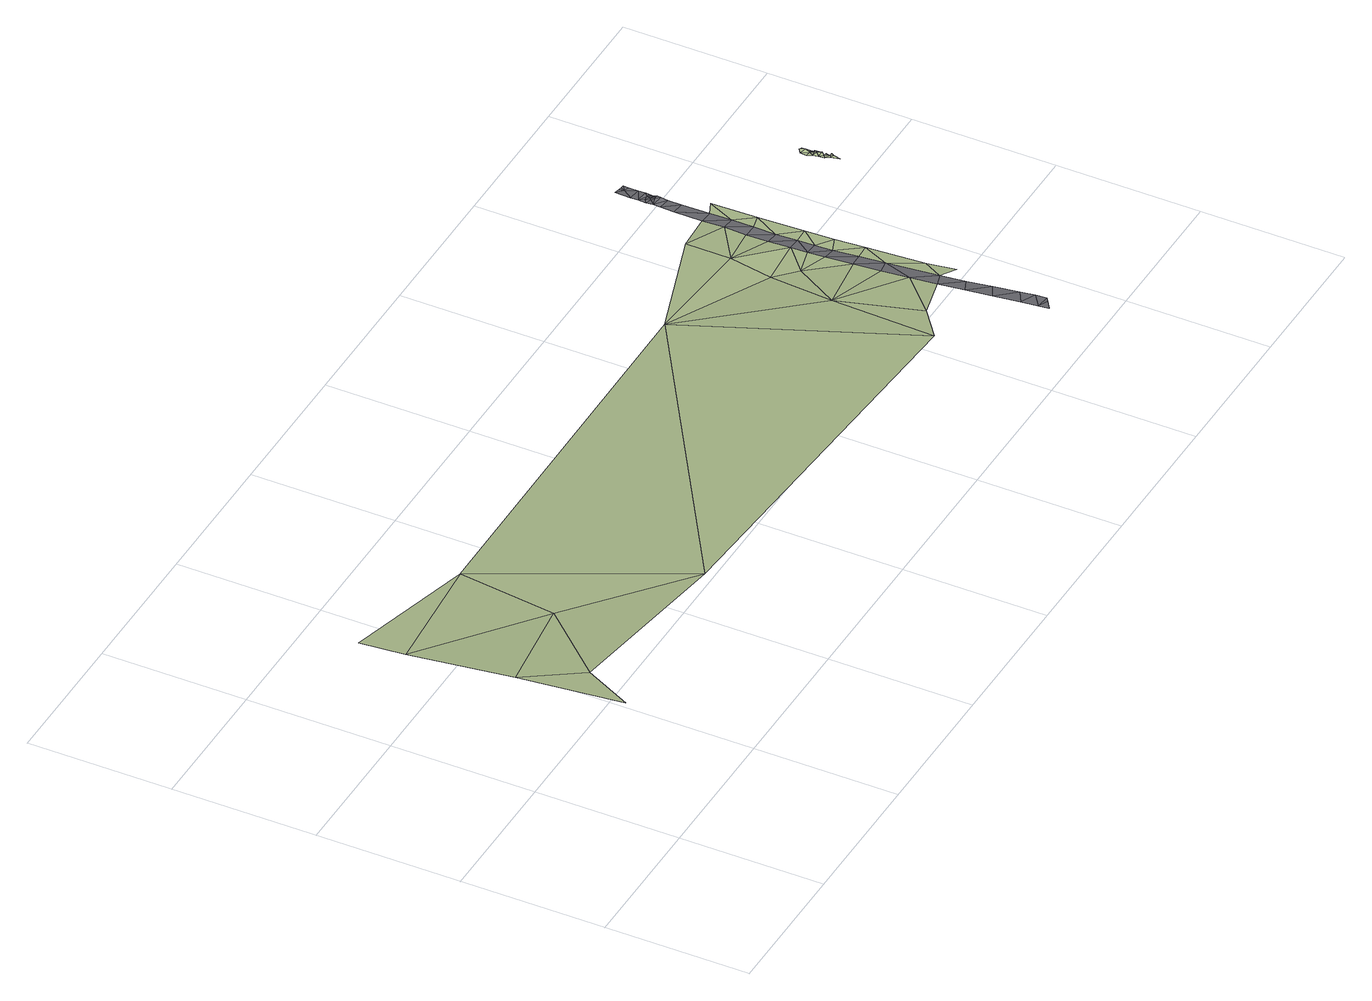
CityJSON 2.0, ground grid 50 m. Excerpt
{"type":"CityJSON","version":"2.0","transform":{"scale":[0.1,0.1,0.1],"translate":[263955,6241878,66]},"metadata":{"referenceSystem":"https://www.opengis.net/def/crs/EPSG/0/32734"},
"CityObjects":{
"terrain1":{"type":"TINRelief","geometry":[{"type":"CompositeSurface","lod":"1","boundaries":[[[0,1,2]],[[0,2,3]],[[3,4,0]],[[5,4,6]],[[2,7,3]],[[6,4,3]],[[7,6,3]],[[6,7,8]],[[7,9,8]],[[8,9,10]],[[10,9,11]],[[10,12,8]],[[10,11,13]],[[12,14,8]],[[13,11,15]],[[14,16,8]],[[12,10,17]],[[13,18,10]],[[19,17,10]],[[18,19,10]],[[20,21,22]],[[23,12,17]],[[20,24,21]],[[14,12,23]],[[19,25,17]],[[17,25,26]],[[17,26,23]],[[24,20,27]],[[24,27,28]],[[23,29,14]],[[30,16,14]],[[27,31,28]],[[14,29,32]],[[32,30,14]],[[31,27,33]],[[33,34,31]],[[35,36,34]],[[35,34,33]],[[16,30,37]],[[36,35,38]],[[35,39,38]],[[38,39,40]],[[40,39,41]],[[42,41,39]],[[42,43,41]],[[44,45,46]],[[47,45,48]],[[49,47,50]],[[48,45,44]],[[48,50,47]],[[51,49,52]],[[53,48,44]],[[54,51,55]],[[56,50,48]],[[57,49,50]],[[55,58,54]],[[51,52,59]],[[57,52,49]],[[51,59,55]],[[50,56,60]],[[52,61,59]],[[62,55,59]],[[52,57,63]],[[64,58,55]],[[61,65,59]],[[52,66,61]],[[63,66,52]],[[59,65,62]],[[67,55,62]],[[65,61,68]],[[69,62,65]],[[64,70,58]],[[55,67,71]],[[64,55,71]],[[72,70,64]]]}]},
"road1":{"type":"Road","attributes":{"highway":"residential","name":"Upper Mountain Road","surface":"asphalt","lanes":2,"width":7.4},"geometry":[{"type":"MultiSurface","lod":"1","boundaries":[[[73,74,75]],[[25,31,26]],[[76,73,77]],[[23,26,36]],[[32,29,38]],[[41,37,30]],[[78,79,80]],[[81,82,83]],[[84,43,85]],[[86,87,88]],[[78,89,90]],[[15,21,13]],[[13,24,18]],[[31,25,28]],[[21,15,91]],[[19,24,28]],[[92,93,91]],[[37,43,84]],[[80,89,78]],[[94,86,88]],[[84,85,95]],[[96,97,98]],[[89,99,90]],[[97,96,79]],[[97,88,87]],[[94,90,99]],[[96,80,79]],[[78,90,88]],[[79,78,88]],[[100,81,83]],[[83,101,102]],[[103,95,104]],[[88,97,79]],[[103,87,105]],[[97,103,98]],[[106,94,99]],[[90,94,88]],[[106,107,94]],[[108,83,109]],[[107,101,108]],[[106,101,107]],[[87,86,105]],[[100,83,102]],[[95,85,104]],[[104,98,103]],[[87,103,97]],[[73,110,74]],[[93,111,112]],[[112,111,75]],[[109,83,82]],[[101,83,108]],[[94,107,86]],[[107,105,86]],[[112,75,74]],[[73,76,110]],[[31,34,26]],[[36,26,34]],[[36,29,23]],[[40,30,32]],[[24,13,21]],[[24,19,18]],[[28,25,19]],[[93,92,111]],[[37,41,43]],[[30,40,41]],[[32,38,40]],[[29,36,38]],[[91,15,92]]]}]}
},
"vertices":[
[32,583,407],[8,190,465],[134,379,428],[418,650,362],[56,976,338],[68,1146,313],[521,1028,307],[754,300,408],[1988,1076,238],[2247,275,302],[2329,672,240],[2374,368,278],[2389,915,199],[2532,509,247],[2420,1070,197],[2526,409,262],[2431,1231,187],[2460,847,201],[2538,609,231],[2544,709,218],[2621,496,243],[2569,423,260],[2612,386,266],[2560,934,191],[2581,615,231],[2551,809,205],[2555,872,197],[2638,715,215],[2587,711,218],[2567,1015,180],[2583,1176,167],[2593,806,202],[2575,1095,171],[2646,825,201],[2597,869,196],[2655,935,188],[2601,931,190],[2591,1256,157],[2609,1011,180],[2668,1104,170],[2617,1091,175],[2625,1172,166],[2681,1273,156],[2633,1252,157],[3220,1126,19],[3206,1128,19],[3213,1099,19],[3203,1147,13],[3215,1135,19],[3200,1167,13],[3213,1156,13],[3197,1186,13],[3215,1182,13],[3226,1135,19],[3195,1206,8],[3211,1204,8],[3223,1148,13],[3225,1167,13],[3195,1228,8],[3213,1189,13],[3226,1154,13],[3220,1188,13],[3220,1196,8],[3223,1179,13],[3221,1222,8],[3220,1192,13],[3223,1186,13],[3222,1200,8],[3222,1192,13],[3222,1193,13],[3212,1241,8],[3222,1207,8],[3221,1237,8],
[2504,48,322],[2548,80,322],[2507,109,313],[2529,28,329],[2501,8,329],[2650,1458,138],[2650,1451,138],[2653,1457,138],[2651,1568,131],[2641,1570,131],[2643,1553,131],[2601,1359,148],[2643,1354,147],[2625,1471,139],[2631,1455,139],[2640,1463,138],[2653,1458,138],[2651,1465,138],[2563,327,276],[2520,309,279],[2557,232,294],[2643,1473,138],[2606,1410,144],[2652,1444,143],[2638,1444,143],[2651,1431,143],[2654,1472,138],[2661,1567,131],[2657,1512,134],[2660,1547,131],[2609,1435,144],[2648,1406,143],[2611,1461,139],[2655,1485,138],[2613,1489,139],[2615,1517,136],[2619,1573,133],[2545,40,326],[2513,209,296],[2551,136,312]
]}
